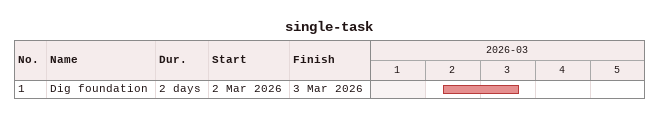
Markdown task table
single-task

| ID | Task | Duration | Start | Finish |
|---|---|---|---|---|
| 1 | Dig foundation | 2d | 2026-03-02 | 2026-03-03 |
